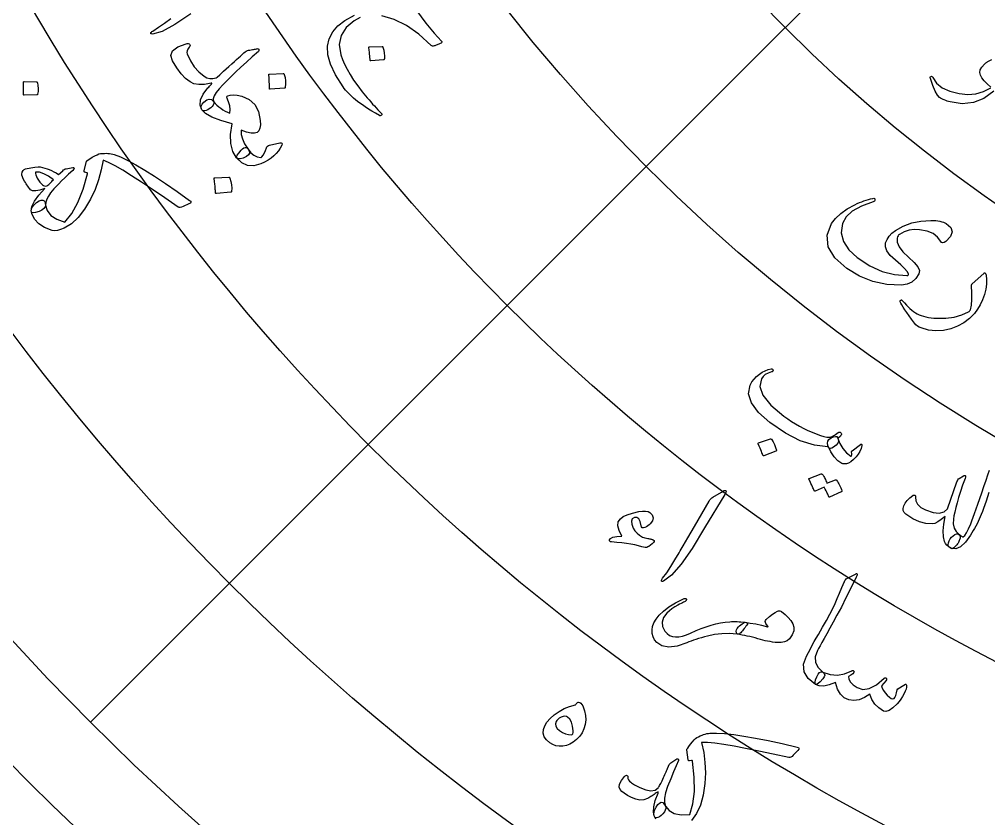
# Model space of a CAD drawing. Header units: millimetres. Extents: x -65 to 65, y -65 to 74.
# Drawn here: x -42.29 to -20.29, y -42.86 to -24.73 of the extents above; entities that cross this region are included whole.
import ezdxf

# ---------------------------------------------------------------- set-up
doc = ezdxf.new("R2010")
doc.units = ezdxf.units.MM
for name, color, linetype in [('CUT_OUTER', 1, 'Continuous'), ('ENGRAVE', 7, 'Continuous'), ('ENGRAVE_FINE', 8, 'Continuous'), ('GUIDE', 3, 'Continuous'), ('TEXT', 5, 'Continuous')]:
    doc.layers.add(name, color=color, linetype=linetype)

msp = doc.modelspace()

# ---------------------------------------------------------------- linework, layer by layer
at = {"layer": 'CUT_OUTER'}
msp.add_arc((0.0001, -0.0001), 64.9999, 179.965066, 0.000048, dxfattribs=at)
at = {"layer": 'ENGRAVE'}
for radius in [57.525, 48.6086, 39.6922, 30.7759]:
    msp.add_circle((0, 0), radius, dxfattribs=at)
at = {"layer": 'ENGRAVE_FINE'}
for points in [[(-28.0667, -28.0667), (-21.7618, -21.7618)], [(-34.3715, -34.3715), (-28.0667, -28.0667)], [(-40.6763, -40.6763), (-34.3715, -34.3715)]]:
    msp.add_lwpolyline(points, dxfattribs=at)
for radius in [53.0668, 44.1504, 35.2341, 26.3177]:
    msp.add_circle((0, 0), radius, dxfattribs=at)
at = {"layer": 'GUIDE'}
msp.add_circle((0, 0), 59.475, dxfattribs=at)
at = {"layer": 'TEXT'}
for points in [[(-38.4007, -24.6013), (-38.7613, -24.8456), (-39.0504, -24.998), (-39.2684, -25.0582), (-39.2899, -25.0574), (-39.3037, -25.0535), (-39.3099, -25.0462), (-39.3085, -25.0358), (-39.303, -25.0247), (-39.2938, -25.0134), (-39.2809, -25.0019), (-39.2644, -24.9903), (-39.132, -24.906), (-38.9955, -24.8105), (-38.8548, -24.7038)], [(-33.2792, -24.5229), (-33.068, -24.8097), (-32.8779, -25.0425), (-32.71, -25.2219), (-32.7047, -25.2273), (-32.7011, -25.2328), (-32.6992, -25.2383), (-32.6991, -25.2439), (-32.7007, -25.2493), (-32.7039, -25.2542), (-32.7087, -25.2586), (-32.7153, -25.2625), (-32.7424, -25.2754), (-32.7675, -25.2871), (-32.7906, -25.2974), (-32.8116, -25.3064), (-32.8306, -25.314), (-32.8476, -25.3204), (-32.8625, -25.3254), (-32.8754, -25.3291), (-32.8976, -25.333), (-32.9166, -25.3324), (-32.9325, -25.3273), (-32.9452, -25.3177), (-33.2248, -25.0617), (-33.5043, -24.8646), (-33.7849, -24.7266), (-34.0674, -24.6481)], [(-34.554, -24.6841), (-34.6916, -24.7565), (-34.8766, -24.9135), (-34.9895, -25.0944), (-35.0298, -25.2993), (-34.9968, -25.5281), (-34.9604, -25.6332), (-34.913, -25.7433), (-34.8543, -25.8584), (-34.7845, -25.9785), (-34.7038, -26.1034), (-34.6122, -26.2329), (-34.5099, -26.367), (-34.3968, -26.5056), (-34.3553, -26.5538), (-34.314, -26.6008), (-34.273, -26.6468), (-34.2322, -26.6916), (-34.192, -26.7349), (-34.1526, -26.7764), (-34.114, -26.8161), (-34.0762, -26.8541), (-34.0655, -26.8663), (-34.0615, -26.8779), (-34.0642, -26.8888), (-34.0735, -26.8991), (-34.0867, -26.908), (-34.0987, -26.9126), (-34.1095, -26.913), (-34.1189, -26.9092), (-34.2081, -26.858), (-34.2913, -26.8083), (-34.3684, -26.7602), (-34.4395, -26.7137), (-34.5046, -26.6691), (-34.5637, -26.6267), (-34.6169, -26.5866), (-34.6641, -26.5489), (-34.7062, -26.5115), (-34.7463, -26.4745), (-34.7845, -26.4379), (-34.8208, -26.4017), (-34.8551, -26.3655), (-34.887, -26.3289), (-34.9167, -26.2918), (-34.9441, -26.2544), (-35.1146, -25.9868), (-35.2299, -25.7443), (-35.2907, -25.5279), (-35.2974, -25.338), (-35.2575, -25.1673), (-35.1787, -25.0124), (-35.0613, -24.8734), (-34.9057, -24.75), (-34.6862, -24.6342)], [(-20.244, -26.2613), (-20.3294, -26.1871), (-20.3973, -26.1179), (-20.4478, -26.0538), (-20.481, -25.9949), (-20.4942, -25.9337), (-20.4837, -25.8717), (-20.4495, -25.8089), (-20.3918, -25.7452), (-20.3833, -25.7374), (-20.3744, -25.7297), (-20.365, -25.7221), (-20.3552, -25.7146), (-20.3448, -25.707), (-20.3337, -25.6992), (-20.3219, -25.6912), (-20.3095, -25.683), (-20.2226, -25.6343)], [(-20.1797, -26.3554), (-20.4024, -26.5187), (-20.6415, -26.6146), (-20.897, -26.6423), (-21.1684, -26.6011), (-21.2032, -26.5911), (-21.2367, -26.5801), (-21.269, -26.5683), (-21.3001, -26.5557), (-21.3298, -26.5421), (-21.3576, -26.5276), (-21.3836, -26.5122), (-21.4078, -26.4959), (-21.4579, -26.4426), (-21.5095, -26.3541), (-21.5625, -26.2303), (-21.6162, -26.0714), (-21.6198, -26.0519), (-21.6189, -26.0367), (-21.6134, -26.0258), (-21.6033, -26.0192), (-21.5916, -26.0175), (-21.581, -26.0211), (-21.5715, -26.03), (-21.5632, -26.0442), (-21.4784, -26.1738), (-21.3496, -26.2787), (-21.1773, -26.3581), (-20.962, -26.4113), (-20.7665, -26.4284), (-20.5819, -26.4121), (-20.4084, -26.3625), (-20.246, -26.2801)], [(-20.2867, -35.4646), (-20.3196, -35.5642), (-20.3509, -35.657), (-20.3805, -35.7432), (-20.4086, -35.8223), (-20.4352, -35.8941), (-20.4604, -35.9587), (-20.4841, -36.0159), (-20.5077, -36.0692), (-20.5324, -36.1219), (-20.558, -36.174), (-20.5847, -36.2255), (-20.6126, -36.2766), (-20.6417, -36.3275), (-20.6721, -36.3781), (-20.7038, -36.4284), (-20.8219, -36.5903), (-20.9336, -36.6951), (-21.0391, -36.7426), (-21.1381, -36.7329), (-21.1775, -36.7116), (-21.2023, -36.6829), (-21.2123, -36.6468), (-21.2076, -36.6035), (-21.1919, -36.5584), (-21.1689, -36.517), (-21.1386, -36.4794), (-21.101, -36.4456), (-21.0607, -36.4175), (-21.0254, -36.4028), (-20.9949, -36.4016), (-20.9694, -36.4137), (-20.9514, -36.4258), (-20.9351, -36.4367), (-20.9207, -36.4462), (-20.9082, -36.4545), (-20.8971, -36.4612), (-20.8871, -36.4661), (-20.8782, -36.4692), (-20.8704, -36.4706), (-20.8338, -36.4363), (-20.7934, -36.3754), (-20.7491, -36.2881), (-20.7008, -36.1742), (-20.6742, -36.1053), (-20.6447, -36.0258), (-20.6123, -35.9357), (-20.5769, -35.8349), (-20.5383, -35.7235), (-20.4961, -35.6013), (-20.4503, -35.4684), (-20.4009, -35.3248), (-20.3526, -35.1843), (-20.3102, -35.0609), (-20.2739, -34.9544)], [(-27.8458, -42.8741), (-27.8789, -42.8165), (-27.8889, -42.7519), (-27.8757, -42.6802), (-27.8394, -42.6015), (-27.8014, -42.5445), (-27.764, -42.5084), (-27.7271, -42.493), (-27.6907, -42.4985), (-27.677, -42.5083), (-27.6623, -42.5246), (-27.6464, -42.5475), (-27.6294, -42.5767), (-27.5478, -42.6799), (-27.4282, -42.7468), (-27.2709, -42.7772), (-27.0763, -42.7706), (-27.0056, -42.5272), (-26.9723, -42.244), (-26.9756, -41.9212), (-27.0142, -41.5589), (-27.0172, -41.5514), (-27.0224, -41.5468), (-27.03, -41.545), (-27.0399, -41.546), (-27.0849, -41.5513), (-27.0949, -41.5518), (-27.1028, -41.5483), (-27.1086, -41.5409), (-27.1124, -41.5296), (-27.1441, -41.3008), (-27.1398, -41.2877), (-27.1242, -41.2618), (-27.0973, -41.2231), (-27.0592, -41.1716), (-27.0169, -41.1179), (-26.9793, -41.0757), (-26.9463, -41.0448), (-26.9181, -41.0253), (-26.8773, -41.0037), (-26.8375, -40.9847), (-26.7989, -40.9684), (-26.7613, -40.9547), (-26.7247, -40.9435), (-26.689, -40.9346), (-26.6541, -40.928), (-26.62, -40.9238), (-26.4667, -40.9213), (-26.2866, -40.9316), (-26.0797, -40.9544), (-25.8459, -40.9892), (-25.5853, -41.0356), (-25.2978, -41.093), (-24.9833, -41.161), (-24.6419, -41.2388), (-24.6419, -41.2388), (-24.6123, -41.2498), (-24.5997, -41.2669), (-24.6042, -41.2902), (-24.6258, -41.3198), (-24.7275, -41.4241), (-24.755, -41.4499), (-24.7804, -41.4676), (-24.8037, -41.4771), (-24.8248, -41.4786), (-25.1846, -41.4003), (-25.5124, -41.3306), (-25.8083, -41.2702), (-26.0723, -41.2196), (-26.3042, -41.1802), (-26.504, -41.1528), (-26.6716, -41.1381), (-26.807, -41.1364), (-26.7596, -41.3593), (-26.7317, -41.5881), (-26.7233, -41.823), (-26.7346, -42.0641), (-26.7722, -42.3292), (-26.8347, -42.5574), (-26.9227, -42.7485), (-27.0368, -42.9022)]]:
    msp.add_lwpolyline(points, dxfattribs=at)
for points in [[(-37.8813, -26.5894), (-37.8765, -26.6183), (-37.8807, -26.647), (-37.894, -26.6753), (-37.9164, -26.7034), (-37.9474, -26.7333), (-37.9798, -26.7581), (-38.0136, -26.7777), (-38.0488, -26.7922), (-38.082, -26.8001), (-38.1097, -26.8002), (-38.1318, -26.7924), (-38.1483, -26.7767), (-38.1867, -26.6693), (-38.1766, -26.5512), (-38.1178, -26.4226), (-38.0105, -26.2835), (-37.9906, -26.2615), (-37.9734, -26.2424), (-37.9588, -26.2262), (-37.9469, -26.213), (-37.9376, -26.2027), (-37.931, -26.1954), (-37.927, -26.191), (-37.9257, -26.1895), (-37.92, -26.179), (-37.9207, -26.1728), (-37.9277, -26.171), (-37.941, -26.1736), (-38.0907, -26.2015), (-38.22, -26.2061), (-38.3288, -26.1875), (-38.4171, -26.1457), (-38.5173, -26.0658), (-38.6171, -25.9599), (-38.7163, -25.828), (-38.8146, -25.6702), (-38.8514, -25.5458), (-38.8118, -25.4389), (-38.6961, -25.3497), (-38.5046, -25.2778), (-38.479, -25.2732), (-38.4573, -25.2739), (-38.4398, -25.28), (-38.4263, -25.2915), (-38.4184, -25.3064), (-38.4176, -25.3227), (-38.424, -25.3406), (-38.4376, -25.3599), (-38.4666, -25.401), (-38.4839, -25.4394), (-38.4894, -25.475), (-38.4832, -25.5077), (-38.4096, -25.6658), (-38.3206, -25.8034), (-38.2165, -25.9202), (-38.0974, -26.0162), (-38.0343, -26.0499), (-37.9679, -26.0675), (-37.8982, -26.0689), (-37.8253, -26.0542), (-37.7997, -26.0343), (-37.7427, -25.9841), (-37.6543, -25.9035), (-37.5345, -25.7928), (-37.47, -25.734), (-37.4116, -25.6812), (-37.3594, -25.6342), (-37.3133, -25.5931), (-37.2738, -25.5579), (-37.2415, -25.5288), (-37.2163, -25.5056), (-37.1983, -25.4884), (-37.1692, -25.4644), (-37.1415, -25.4462), (-37.1153, -25.4339), (-37.0907, -25.4275), (-37.0583, -25.422), (-37.0282, -25.4169), (-37.0002, -25.4122), (-36.9744, -25.4079), (-36.951, -25.4039), (-36.9299, -25.3999), (-36.9113, -25.3959), (-36.8952, -25.392), (-36.8814, -25.3901), (-36.87, -25.3919), (-36.8609, -25.3974), (-36.8542, -25.4067), (-36.8512, -25.4199), (-36.8522, -25.4321), (-36.8571, -25.4433), (-36.866, -25.4535), (-37.0063, -25.5766), (-37.1381, -25.6949), (-37.2613, -25.8083), (-37.3761, -25.9169), (-37.4825, -26.0204), (-37.5807, -26.1186), (-37.6707, -26.2116), (-37.7525, -26.2993), (-37.8247, -26.387), (-37.8702, -26.4647), (-37.8891, -26.5321), (-37.8813, -26.5894)], [(-34.0601, -25.3387), (-34.0544, -25.3396), (-34.049, -25.3428), (-34.0439, -25.3482), (-34.0392, -25.356), (-34.0212, -25.4225), (-34.0098, -25.4895), (-34.005, -25.5569), (-34.0069, -25.6247), (-34.0089, -25.6327), (-34.0127, -25.6384), (-34.0182, -25.6418), (-34.0255, -25.6429), (-34.3149, -25.6651), (-34.3231, -25.664), (-34.3287, -25.6588), (-34.3318, -25.6497), (-34.3323, -25.6366), (-34.3327, -25.6252), (-34.3338, -25.6076), (-34.3355, -25.5837), (-34.3379, -25.5536), (-34.3411, -25.5169), (-34.3454, -25.4733), (-34.3507, -25.4228), (-34.3571, -25.3653), (-34.3572, -25.3571), (-34.3552, -25.3516), (-34.3514, -25.3487), (-34.3455, -25.3485)], [(-41.8986, -26.145), (-41.8931, -26.1462), (-41.8882, -26.1496), (-41.8837, -26.1552), (-41.8798, -26.163), (-41.8688, -26.2285), (-41.8643, -26.294), (-41.8664, -26.3595), (-41.875, -26.425), (-41.8779, -26.4327), (-41.8821, -26.4379), (-41.8879, -26.4409), (-41.8952, -26.4415), (-42.1818, -26.4455), (-42.1897, -26.4439), (-42.1947, -26.4386), (-42.1968, -26.4296), (-42.196, -26.4168), (-42.1953, -26.4058), (-42.1946, -26.3887), (-42.1939, -26.3656), (-42.1932, -26.3363), (-42.1927, -26.3006), (-42.1925, -26.2582), (-42.1927, -26.209), (-42.1933, -26.1531), (-42.1926, -26.1451), (-42.1901, -26.1399), (-42.186, -26.1374), (-42.1802, -26.1375)], [(-36.2998, -25.9567), (-36.2936, -25.9577), (-36.2878, -25.9611), (-36.2824, -25.967), (-36.2775, -25.9754), (-36.2608, -26.0477), (-36.2515, -26.1204), (-36.2494, -26.1937), (-36.2547, -26.2675), (-36.2573, -26.2763), (-36.2618, -26.2825), (-36.268, -26.2862), (-36.2761, -26.2874), (-36.597, -26.3135), (-36.6059, -26.3123), (-36.6119, -26.3067), (-36.6148, -26.2968), (-36.6148, -26.2825), (-36.6147, -26.2702), (-36.6151, -26.251), (-36.6158, -26.225), (-36.617, -26.1923), (-36.6188, -26.1524), (-36.6215, -26.105), (-36.625, -26.05), (-36.6293, -25.9876), (-36.629, -25.9787), (-36.6266, -25.9727), (-36.6222, -25.9695), (-36.6157, -25.9693)], [(-37.0978, -27.672), (-37.0722, -27.7195), (-37.0697, -27.7627), (-37.0901, -27.8014), (-37.1337, -27.8358), (-37.2131, -27.873), (-37.2772, -27.8906), (-37.3259, -27.8886), (-37.3593, -27.867), (-37.4481, -27.722), (-37.4947, -27.5456), (-37.4986, -27.338), (-37.4596, -27.1), (-37.7183, -27.0225), (-37.9194, -26.9423), (-38.0627, -26.8601), (-38.1483, -26.7767), (-38.1635, -26.74), (-38.1607, -26.699), (-38.1398, -26.6539), (-38.1008, -26.6045), (-38.0384, -26.5546), (-37.981, -26.5354), (-37.9287, -26.547), (-37.8813, -26.5894), (-37.8445, -26.6322), (-37.8051, -26.6724), (-37.7631, -26.7099), (-37.7185, -26.7447), (-37.6711, -26.7766), (-37.6208, -26.8056), (-37.5675, -26.8315), (-37.5113, -26.8544), (-37.5063, -26.7734), (-37.5169, -26.6875), (-37.543, -26.5967), (-37.5847, -26.5008), (-37.5869, -26.491), (-37.5839, -26.4814), (-37.5758, -26.4721), (-37.5626, -26.463), (-37.5073, -26.4451), (-37.4357, -26.4401), (-37.348, -26.4477), (-37.2439, -26.4679), (-37.0729, -26.5419), (-36.9459, -26.6584), (-36.8624, -26.818), (-36.822, -27.0212), (-36.8196, -27.1185), (-36.8308, -27.1957), (-36.8556, -27.2528), (-36.8942, -27.2897), (-36.9519, -27.3077), (-37.0313, -27.3054), (-37.1324, -27.2828), (-37.255, -27.2396), (-37.2557, -27.3352), (-37.2298, -27.4393), (-37.1772, -27.5516), (-37.0978, -27.672)], [(-36.6162, -27.5835), (-36.376, -27.5287), (-36.3473, -27.5256), (-36.3308, -27.5328), (-36.3263, -27.5503), (-36.334, -27.5781), (-36.3689, -27.6454), (-36.4105, -27.7087), (-36.4588, -27.7682), (-36.5137, -27.8237), (-36.5759, -27.8753), (-36.6458, -27.9232), (-36.7234, -27.9672), (-36.8089, -28.0073), (-36.9692, -28.0531), (-37.1146, -28.0451), (-37.2447, -27.983), (-37.3593, -27.867), (-37.3611, -27.8452), (-37.3447, -27.8092), (-37.3101, -27.7591), (-37.2571, -27.6948), (-37.2258, -27.6644), (-37.1965, -27.6441), (-37.1694, -27.6339), (-37.1444, -27.6338), (-37.1311, -27.6387), (-37.1189, -27.6467), (-37.1078, -27.6578), (-37.0978, -27.672), (-37.0348, -27.7511), (-36.9657, -27.8091), (-36.8908, -27.846), (-36.8101, -27.8618), (-36.8051, -27.8614), (-36.8, -27.8587), (-36.7949, -27.8537), (-36.7899, -27.8465), (-36.7577, -27.8042), (-36.7289, -27.7559), (-36.7034, -27.7017), (-36.6813, -27.6416), (-36.6718, -27.6203), (-36.6578, -27.6035), (-36.6392, -27.5912), (-36.6162, -27.5835)], [(-38.4254, -28.8333), (-38.4021, -28.8546), (-38.3969, -28.8752), (-38.4099, -28.8951), (-38.4411, -28.9143), (-38.5748, -28.9723), (-38.61, -28.9858), (-38.6402, -28.9925), (-38.6653, -28.9926), (-38.6854, -28.9859), (-38.9888, -28.7772), (-39.2658, -28.5885), (-39.5167, -28.4205), (-39.7419, -28.2737), (-39.9416, -28.1494), (-40.1161, -28.0484), (-40.2657, -27.9713), (-40.3904, -27.9185), (-40.4309, -28.1427), (-40.4917, -28.365), (-40.5729, -28.5856), (-40.6747, -28.8045), (-40.8099, -29.0356), (-40.9542, -29.2231), (-41.108, -29.3666), (-41.2718, -29.4656), (-41.3544, -29.4976), (-41.4273, -29.5167), (-41.4906, -29.5229), (-41.5444, -29.5161), (-41.7166, -29.4513), (-41.8517, -29.3656), (-41.9495, -29.2595), (-42.0099, -29.1333), (-42.0188, -29.0674), (-42.0035, -29.0038), (-41.9641, -28.9424), (-41.9007, -28.8834), (-41.844, -28.845), (-41.7956, -28.8257), (-41.7557, -28.8255), (-41.7241, -28.8443), (-41.7152, -28.8586), (-41.7077, -28.8793), (-41.7017, -28.9064), (-41.697, -28.94), (-41.6606, -29.0664), (-41.5752, -29.1736), (-41.4411, -29.2613), (-41.2585, -29.3289), (-41.1009, -29.1304), (-40.9629, -28.8809), (-40.8436, -28.5809), (-40.7421, -28.231), (-40.7421, -28.223), (-40.7452, -28.2167), (-40.7515, -28.2122), (-40.761, -28.2094), (-40.8047, -28.1972), (-40.8141, -28.1938), (-40.8201, -28.1876), (-40.8227, -28.1785), (-40.8219, -28.1666), (-40.7646, -27.9429), (-40.7557, -27.9325), (-40.7314, -27.9144), (-40.6919, -27.8887), (-40.6371, -27.8555), (-40.5776, -27.8219), (-40.5268, -27.797), (-40.4846, -27.7809), (-40.451, -27.7736), (-40.4051, -27.769), (-40.3611, -27.7665), (-40.3192, -27.766), (-40.2792, -27.7675), (-40.2411, -27.771), (-40.2047, -27.7764), (-40.1699, -27.7835), (-40.1367, -27.7925), (-39.9939, -27.8483), (-39.8312, -27.926), (-39.6482, -28.0255), (-39.4451, -28.1462), (-39.2214, -28.2879), (-38.9771, -28.4499), (-38.7119, -28.6319), (-38.4254, -28.8333)], [(-41.697, -28.94), (-41.7068, -28.9821), (-41.7344, -29.0203), (-41.7799, -29.0547), (-41.8433, -29.0851), (-41.9208, -29.1102), (-41.9764, -29.118), (-42.0101, -29.1086), (-42.0219, -29.082), (-42.0046, -28.9721), (-41.9469, -28.849), (-41.8487, -28.7128), (-41.71, -28.5635), (-41.8264, -28.6003), (-41.9192, -28.6173), (-41.9883, -28.6145), (-42.0337, -28.5922), (-42.0505, -28.575), (-42.0673, -28.5556), (-42.0842, -28.534), (-42.101, -28.5102), (-42.1181, -28.4846), (-42.1356, -28.4576), (-42.1536, -28.4292), (-42.172, -28.3993), (-42.2016, -28.3448), (-42.2223, -28.3), (-42.234, -28.2648), (-42.2367, -28.2393), (-42.2248, -28.1937), (-42.2064, -28.1585), (-42.1816, -28.1337), (-42.1504, -28.1192), (-42.0309, -28.0943), (-41.9354, -28.0785), (-41.8638, -28.0718), (-41.8161, -28.0742), (-41.7647, -28.0856), (-41.7135, -28.0997), (-41.6624, -28.1165), (-41.6114, -28.1359), (-41.56, -28.1583), (-41.508, -28.1837), (-41.4553, -28.2122), (-41.4018, -28.2437), (-41.3071, -28.1597), (-41.2874, -28.1425), (-41.2683, -28.1294), (-41.2497, -28.1206), (-41.2316, -28.116), (-41.0742, -28.0895), (-41.0515, -28.0909), (-41.0449, -28.1023), (-41.0544, -28.1237), (-41.08, -28.1552), (-41.1714, -28.2406), (-41.2548, -28.3196), (-41.3301, -28.3922), (-41.3974, -28.4584), (-41.4562, -28.5183), (-41.5062, -28.5723), (-41.5474, -28.6202), (-41.5798, -28.6621), (-41.629, -28.7378), (-41.665, -28.8094), (-41.6877, -28.8768), (-41.697, -28.94)], [(-41.5176, -28.3655), (-41.6293, -28.2838), (-41.7341, -28.2277), (-41.8319, -28.1972), (-41.9229, -28.1926), (-41.9226, -28.2218), (-41.9158, -28.255), (-41.9024, -28.292), (-41.8826, -28.333), (-41.8689, -28.3551), (-41.8543, -28.3768), (-41.8388, -28.3981), (-41.8223, -28.419), (-41.8045, -28.4393), (-41.785, -28.4587), (-41.764, -28.4772), (-41.7414, -28.4949), (-41.7066, -28.5093), (-41.6675, -28.5031), (-41.6239, -28.4762), (-41.5759, -28.4287), (-41.5554, -28.4045), (-41.5388, -28.3859), (-41.5263, -28.3729), (-41.5176, -28.3655)], [(-37.5355, -28.3085), (-37.5291, -28.3095), (-37.523, -28.313), (-37.5173, -28.3192), (-37.5119, -28.3278), (-37.4911, -28.4026), (-37.4778, -28.4778), (-37.4719, -28.5536), (-37.4735, -28.6299), (-37.4758, -28.639), (-37.48, -28.6454), (-37.4861, -28.6492), (-37.4943, -28.6505), (-37.8198, -28.6777), (-37.829, -28.6764), (-37.8353, -28.6707), (-37.8388, -28.6604), (-37.8395, -28.6456), (-37.8401, -28.6329), (-37.8414, -28.6131), (-37.8435, -28.5862), (-37.8464, -28.5523), (-37.8503, -28.5111), (-37.8554, -28.462), (-37.8618, -28.4052), (-37.8694, -28.3407), (-37.8696, -28.3314), (-37.8674, -28.3252), (-37.8631, -28.3219), (-37.8565, -28.3217)], [(-21.3807, -29.7644), (-21.4519, -29.6647), (-21.5558, -29.5874), (-21.6925, -29.532), (-21.8622, -29.4983), (-21.9841, -29.4952), (-22.1008, -29.5126), (-22.2126, -29.5505), (-22.3193, -29.609), (-22.3367, -29.6238), (-22.351, -29.6419), (-22.3622, -29.6636), (-22.3702, -29.6887), (-22.3706, -29.7853), (-22.3279, -29.8904), (-22.2418, -30.0035), (-22.1123, -30.1244), (-21.9827, -30.2418), (-21.8999, -30.3428), (-21.8642, -30.428), (-21.8757, -30.4976), (-21.95, -30.6071), (-22.0402, -30.6873), (-22.1466, -30.738), (-22.2691, -30.759), (-22.6017, -30.7443), (-22.921, -30.6766), (-23.2258, -30.556), (-23.5151, -30.383), (-23.7881, -30.1385), (-23.9359, -29.8856), (-23.9589, -29.6264), (-23.858, -29.3617), (-23.7688, -29.2439), (-23.6509, -29.1331), (-23.5046, -29.029), (-23.33, -28.9312), (-23.2775, -28.9072), (-23.2257, -28.8849), (-23.1745, -28.8645), (-23.124, -28.8458), (-23.0738, -28.8288), (-23.0235, -28.8136), (-22.9733, -28.8001), (-22.9231, -28.7882), (-22.8993, -28.7858), (-22.8831, -28.79), (-22.8745, -28.8009), (-22.8735, -28.8184), (-22.8785, -28.8353), (-22.8874, -28.849), (-22.9002, -28.8597), (-22.9169, -28.8673), (-23.183, -28.9622), (-23.3877, -29.0755), (-23.5305, -29.2083), (-23.6106, -29.3614), (-23.6375, -29.5686), (-23.5907, -29.7668), (-23.4698, -29.9555), (-23.2749, -30.1335), (-22.9912, -30.3178), (-22.7084, -30.4464), (-22.4274, -30.5193), (-22.1494, -30.537), (-22.1305, -30.535), (-22.1188, -30.5278), (-22.1142, -30.5155), (-22.1166, -30.4981), (-22.1429, -30.4499), (-22.2005, -30.3832), (-22.2895, -30.2978), (-22.4094, -30.1933), (-22.5271, -30.0814), (-22.6033, -29.9781), (-22.6384, -29.8841), (-22.6325, -29.7993), (-22.599, -29.7197), (-22.5507, -29.6464), (-22.4876, -29.5791), (-22.4097, -29.518), (-22.2317, -29.4167), (-22.0384, -29.3453), (-21.83, -29.3035), (-21.6064, -29.2908), (-21.5495, -29.2905), (-21.4964, -29.293), (-21.4471, -29.2982), (-21.4015, -29.3063), (-21.3598, -29.3168), (-21.3219, -29.3296), (-21.2878, -29.3446), (-21.2575, -29.3617), (-21.1553, -29.4514), (-21.123, -29.5489), (-21.1608, -29.6547), (-21.269, -29.7686), (-21.3069, -29.793), (-21.3381, -29.8005), (-21.3627, -29.7909), (-21.3807, -29.7644)], [(-20.3994, -30.4846), (-20.394, -30.4802), (-20.3891, -30.4773), (-20.3845, -30.4757), (-20.3804, -30.4755), (-20.3715, -30.4804), (-20.3637, -30.491), (-20.3571, -30.5074), (-20.3517, -30.5295), (-20.3406, -30.6313), (-20.3434, -30.7384), (-20.3603, -30.8508), (-20.3912, -30.9685), (-20.434, -31.0889), (-20.4855, -31.2014), (-20.5459, -31.3059), (-20.6153, -31.4024), (-20.7284, -31.515), (-20.8561, -31.6105), (-20.9984, -31.6885), (-21.1555, -31.7489), (-21.3218, -31.7873), (-21.4897, -31.7964), (-21.6588, -31.776), (-21.829, -31.7262), (-21.8715, -31.7081), (-21.9102, -31.6845), (-21.945, -31.6552), (-21.9758, -31.6203), (-22.0413, -31.532), (-22.0996, -31.4514), (-22.1509, -31.3786), (-22.1951, -31.3136), (-22.2322, -31.2565), (-22.262, -31.2076), (-22.2846, -31.1669), (-22.3, -31.1342), (-22.3022, -31.126), (-22.3029, -31.1188), (-22.302, -31.1128), (-22.2996, -31.1078), (-22.2949, -31.1025), (-22.2894, -31.0984), (-22.2829, -31.0955), (-22.2757, -31.0937), (-22.268, -31.0939), (-22.2605, -31.0968), (-22.2533, -31.1023), (-22.2461, -31.1104), (-22.2036, -31.1612), (-22.1616, -31.208), (-22.12, -31.2506), (-22.079, -31.2892), (-22.0381, -31.3239), (-21.997, -31.3551), (-21.9558, -31.3828), (-21.9143, -31.4069), (-21.871, -31.4282), (-21.8241, -31.4471), (-21.7736, -31.4637), (-21.7196, -31.478), (-21.662, -31.4898), (-21.6006, -31.4989), (-21.5354, -31.5052), (-21.4665, -31.5088), (-21.265, -31.5059), (-21.078, -31.4804), (-20.9056, -31.4326), (-20.7478, -31.3627), (-20.7363, -31.3562), (-20.7261, -31.3467), (-20.7173, -31.3341), (-20.7097, -31.3184), (-20.6857, -31.2124), (-20.6735, -31.0848), (-20.6728, -30.9358), (-20.6834, -30.7654), (-20.6823, -30.7557), (-20.6803, -30.7478), (-20.6772, -30.7417), (-20.6732, -30.7373)], [(-23.7169, -34.2372), (-23.7153, -34.2403), (-23.7138, -34.2433), (-23.7124, -34.2462), (-23.7113, -34.249), (-23.7102, -34.2519), (-23.7092, -34.2553), (-23.7083, -34.2591), (-23.7075, -34.2634), (-23.7034, -34.3034), (-23.7196, -34.345), (-23.7562, -34.3883), (-23.8131, -34.4332), (-23.8532, -34.4565), (-23.8848, -34.4667), (-23.9078, -34.4638), (-23.9222, -34.4477), (-23.928, -34.4375), (-23.9341, -34.4306), (-23.9404, -34.4269), (-23.9471, -34.4265), (-24.2491, -34.3914), (-24.5695, -34.2886), (-24.9071, -34.1176), (-25.2602, -33.8776), (-25.5184, -33.6471), (-25.6783, -33.4278), (-25.7403, -33.2213), (-25.7053, -33.0282), (-25.6659, -32.9548), (-25.6179, -32.8881), (-25.5612, -32.8281), (-25.4959, -32.7748), (-25.4311, -32.7331), (-25.3653, -32.6999), (-25.2985, -32.6749), (-25.2307, -32.6584), (-25.22, -32.658), (-25.2105, -32.6598), (-25.2021, -32.6637), (-25.1949, -32.6697), (-25.1903, -32.6781), (-25.1876, -32.6865), (-25.187, -32.6949), (-25.1884, -32.7033), (-25.1914, -32.7101), (-25.1976, -32.7165), (-25.207, -32.7225), (-25.2196, -32.728), (-25.2983, -32.7538), (-25.3633, -32.788), (-25.4147, -32.8307), (-25.4524, -32.882), (-25.4891, -33.0551), (-25.4164, -33.2551), (-25.2335, -33.4809), (-24.9393, -33.7307), (-24.8532, -33.7921), (-24.7652, -33.8507), (-24.6753, -33.9063), (-24.5836, -33.9589), (-24.4906, -34.0082), (-24.3968, -34.0538), (-24.3021, -34.0957), (-24.2067, -34.1339), (-24.1118, -34.1674), (-24.0312, -34.1907), (-23.9648, -34.2039), (-23.9128, -34.2069), (-23.8904, -34.2048), (-23.8674, -34.1993), (-23.8438, -34.1903), (-23.8194, -34.1778), (-23.7941, -34.1625), (-23.7676, -34.1451), (-23.7399, -34.1257), (-23.711, -34.1041), (-23.7014, -34.098), (-23.6907, -34.0946), (-23.679, -34.094), (-23.6662, -34.096), (-23.6542, -34.1007), (-23.6449, -34.1078), (-23.6384, -34.1175), (-23.6346, -34.1297), (-23.6341, -34.1432), (-23.6377, -34.1569), (-23.6453, -34.1707), (-23.657, -34.1847)], [(-25.2457, -34.2452), (-25.24, -34.2444), (-25.2339, -34.2459), (-25.2275, -34.2496), (-25.2206, -34.2557), (-25.1839, -34.3142), (-25.1534, -34.375), (-25.1291, -34.4381), (-25.111, -34.5036), (-25.1106, -34.5119), (-25.1125, -34.5184), (-25.1168, -34.5233), (-25.1234, -34.5264), (-25.3941, -34.6319), (-25.4022, -34.6332), (-25.4091, -34.6299), (-25.4147, -34.622), (-25.4191, -34.6096), (-25.4228, -34.5988), (-25.429, -34.5823), (-25.4377, -34.5599), (-25.4487, -34.5318), (-25.4626, -34.4976), (-25.4795, -34.457), (-25.4994, -34.4102), (-25.5223, -34.3571), (-25.5248, -34.3492), (-25.5246, -34.3434), (-25.5217, -34.3395), (-25.5161, -34.3376)], [(-23.9439, -34.3934), (-23.9539, -34.3459), (-23.9451, -34.3012), (-23.9174, -34.2594), (-23.8709, -34.2204), (-23.8127, -34.1969), (-23.7687, -34.1885), (-23.7388, -34.1953), (-23.7229, -34.2174), (-23.6684, -34.3522), (-23.6, -34.4673), (-23.5178, -34.5627), (-23.4219, -34.6382), (-23.4179, -34.64), (-23.414, -34.6397), (-23.4102, -34.6374), (-23.4066, -34.633), (-23.4031, -34.6225), (-23.4018, -34.6042), (-23.4025, -34.5782), (-23.4053, -34.5444), (-23.4042, -34.5355), (-23.4017, -34.5274), (-23.3978, -34.5203), (-23.3926, -34.5141), (-23.2039, -34.3734), (-23.1962, -34.3684), (-23.1891, -34.3659), (-23.1827, -34.3658), (-23.1771, -34.3682), (-23.1726, -34.3724), (-23.17, -34.3778), (-23.1691, -34.3845), (-23.17, -34.3923), (-23.1904, -34.4658), (-23.2184, -34.5336), (-23.2543, -34.5956), (-23.298, -34.6519), (-23.3604, -34.7164), (-23.4184, -34.764), (-23.472, -34.7946), (-23.5211, -34.8083), (-23.5539, -34.812), (-23.5818, -34.812), (-23.6048, -34.8086), (-23.623, -34.8016), (-23.7148, -34.742), (-23.7991, -34.654), (-23.8755, -34.5378), (-23.9439, -34.3934)], [(-23.7727, -35.1748), (-23.7671, -35.1738), (-23.7609, -35.175), (-23.7543, -35.1785), (-23.7473, -35.1843), (-23.727, -35.2123), (-23.7082, -35.2407), (-23.691, -35.2695), (-23.6752, -35.2988), (-23.6609, -35.3287), (-23.6479, -35.3597), (-23.6364, -35.3916), (-23.6262, -35.4246), (-23.6256, -35.433), (-23.6276, -35.4401), (-23.6322, -35.4459), (-23.6395, -35.4505), (-23.9081, -35.5653), (-23.9135, -35.5656), (-23.9189, -35.562), (-23.9242, -35.5545), (-23.9294, -35.5433), (-23.9321, -35.5343), (-23.9374, -35.5209), (-23.9452, -35.5031), (-23.9555, -35.4809), (-23.9685, -35.4541), (-23.9841, -35.4223), (-24.0023, -35.3855), (-24.0231, -35.3437), (-24.2346, -35.4295), (-24.2427, -35.4311), (-24.2497, -35.428), (-24.2556, -35.4203), (-24.2603, -35.408), (-24.2644, -35.3974), (-24.2711, -35.3811), (-24.2805, -35.359), (-24.2925, -35.3313), (-24.3074, -35.2975), (-24.3256, -35.2576), (-24.347, -35.2115), (-24.3717, -35.1591), (-24.3732, -35.1522), (-24.3723, -35.1469), (-24.3691, -35.1433), (-24.3634, -35.1414), (-24.0963, -35.0401), (-24.0906, -35.0391), (-24.0844, -35.0404), (-24.0779, -35.0439), (-24.0708, -35.0497), (-24.053, -35.0726), (-24.0366, -35.0961), (-24.0217, -35.1204), (-24.0082, -35.1453), (-23.996, -35.1708), (-23.9851, -35.1966), (-23.9755, -35.2228), (-23.967, -35.2494)], [(-21.1425, -36.7341), (-21.1982, -36.6976), (-21.2425, -36.6587), (-21.2754, -36.6175), (-21.2969, -36.574), (-21.3209, -36.4665), (-21.3259, -36.336), (-21.3117, -36.1825), (-21.2782, -36.0061), (-21.3694, -36.0775), (-21.4489, -36.1296), (-21.5166, -36.1625), (-21.5725, -36.176), (-21.7165, -36.168), (-21.8652, -36.1289), (-22.0183, -36.0587), (-22.1755, -35.9573), (-22.2139, -35.9188), (-22.2338, -35.8739), (-22.2351, -35.8224), (-22.2179, -35.7643), (-22.1853, -35.7038), (-22.1406, -35.6445), (-22.0838, -35.5867), (-22.015, -35.5301), (-22.0041, -35.5233), (-21.9934, -35.5198), (-21.9827, -35.5195), (-21.9721, -35.5225), (-21.961, -35.5299), (-21.954, -35.5394), (-21.9512, -35.5511), (-21.9526, -35.5649), (-21.9481, -35.6525), (-21.9087, -35.7309), (-21.8342, -35.7998), (-21.7247, -35.8591), (-21.5567, -35.9145), (-21.4172, -35.9283), (-21.3064, -35.9007), (-21.2243, -35.8321), (-21.0148, -35.2221), (-21.0037, -35.195), (-20.9908, -35.1727), (-20.9762, -35.1551), (-20.9598, -35.1424), (-20.864, -35.087), (-20.8509, -35.08), (-20.8399, -35.076), (-20.8312, -35.0748), (-20.8246, -35.0766), (-20.8195, -35.0853), (-20.8186, -35.099), (-20.822, -35.1175), (-20.8297, -35.141), (-20.8845, -35.2959), (-20.9329, -35.4398), (-20.9748, -35.5728), (-21.0102, -35.6948), (-21.0395, -35.8056), (-21.0632, -35.9051), (-21.0812, -35.9932), (-21.0935, -36.0698), (-21.0958, -36.1764), (-21.0754, -36.2696), (-21.0323, -36.3493), (-20.9666, -36.4153), (-20.9489, -36.4353), (-20.9406, -36.4619), (-20.9418, -36.4951), (-20.9524, -36.5349), (-20.9604, -36.5546), (-20.9692, -36.5741), (-20.9788, -36.5933), (-20.9892, -36.6123), (-21.0008, -36.6308), (-21.0139, -36.6487), (-21.0285, -36.666), (-21.0447, -36.6826), (-21.0768, -36.7113), (-21.1038, -36.7294), (-21.1257, -36.737), (-21.1425, -36.7341)], [(-26.3593, -35.4546), (-26.2926, -35.4206), (-26.2571, -35.4177), (-26.2527, -35.4457), (-26.2794, -35.5048), (-26.7419, -36.2671), (-27.0257, -36.7349), (-27.2747, -37.0922), (-27.4899, -37.3382), (-27.6718, -37.4726), (-27.6921, -37.4795), (-27.7065, -37.4808), (-27.7148, -37.4763), (-27.7173, -37.466), (-27.7161, -37.4536), (-27.7116, -37.4398), (-27.7037, -37.4245), (-27.6924, -37.4077), (-27.599, -37.2816), (-27.5058, -37.1434), (-27.4128, -36.9933), (-27.3198, -36.8314), (-27.2947, -36.7896), (-27.2281, -36.676), (-27.1198, -36.4907), (-26.9696, -36.2337), (-26.6399, -35.6613), (-26.6204, -35.6323), (-26.5998, -35.6076), (-26.5779, -35.5872), (-26.5549, -35.571)], [(-28.0089, -36.6847), (-28.0318, -36.6985), (-28.0531, -36.708), (-28.0726, -36.7129), (-28.0906, -36.7135), (-28.1618, -36.692), (-28.2399, -36.672), (-28.3247, -36.6535), (-28.4162, -36.6364), (-28.5147, -36.621), (-28.6203, -36.6073), (-28.7331, -36.5952), (-28.853, -36.5847), (-28.8717, -36.5803), (-28.8857, -36.5728), (-28.8948, -36.5621), (-28.8991, -36.5483), (-28.8995, -36.5436), (-28.8995, -36.5399), (-28.899, -36.5371), (-28.8981, -36.5352), (-28.8749, -36.5033), (-28.8199, -36.4792), (-28.7332, -36.4628), (-28.6148, -36.4539), (-28.6802, -36.3278), (-28.7081, -36.22), (-28.6986, -36.1306), (-28.6519, -36.0598), (-28.5877, -36.0104), (-28.4968, -35.9666), (-28.3794, -35.9281), (-28.2354, -35.8948), (-28.1496, -35.8835), (-28.0786, -35.883), (-28.0225, -35.8933), (-27.9811, -35.9143), (-27.9265, -35.9729), (-27.9072, -36.036), (-27.9233, -36.1037), (-27.9748, -36.1762), (-27.9984, -36.1997), (-28.0265, -36.2209), (-28.0591, -36.2398), (-28.0962, -36.2563), (-28.129, -36.265), (-28.1537, -36.261), (-28.1703, -36.2444), (-28.1788, -36.2151), (-28.2005, -36.1198), (-28.233, -36.0568), (-28.2763, -36.026), (-28.3305, -36.0274), (-28.3807, -36.0583), (-28.402, -36.1095), (-28.3943, -36.1812), (-28.3576, -36.2733), (-28.321, -36.3335), (-28.2735, -36.3871), (-28.215, -36.4342), (-28.1457, -36.4746), (-28.1208, -36.4849), (-28.0928, -36.4936), (-28.0618, -36.5006), (-28.0278, -36.5059), (-28.0097, -36.5088), (-27.9924, -36.512), (-27.9758, -36.5154), (-27.96, -36.519), (-27.9454, -36.523), (-27.9321, -36.5273), (-27.9202, -36.5319), (-27.9098, -36.5369), (-27.888, -36.555), (-27.8838, -36.5761), (-27.8974, -36.6003), (-27.9286, -36.6274)], [(-23.316, -37.3126), (-23.3045, -37.3069), (-23.2954, -37.3041), (-23.2885, -37.3041), (-23.2839, -37.307), (-23.2794, -37.3154), (-23.2807, -37.3314), (-23.2878, -37.355), (-23.3006, -37.3863), (-23.4192, -37.6312), (-23.5313, -37.8563), (-23.6369, -38.0613), (-23.7362, -38.2463), (-23.8233, -38.4031), (-23.9013, -38.5437), (-23.9699, -38.6683), (-24.0293, -38.7767), (-24.0797, -38.8689), (-24.1212, -38.9447), (-24.1538, -39.0041), (-24.1777, -39.0471), (-24.2278, -39.1893), (-24.2239, -39.3189), (-24.1658, -39.436), (-24.0535, -39.5401), (-24.0234, -39.5711), (-24.0137, -39.6066), (-24.0244, -39.6468), (-24.0555, -39.6915), (-24.1146, -39.7558), (-24.1622, -39.7984), (-24.1984, -39.8194), (-24.223, -39.8188), (-24.3901, -39.6842), (-24.4798, -39.5315), (-24.4921, -39.3612), (-24.4274, -39.1736), (-24.3843, -39.0914), (-24.3405, -39.0094), (-24.296, -38.9276), (-24.2507, -38.846), (-24.205, -38.7644), (-24.1589, -38.6827), (-24.1125, -38.601), (-24.0658, -38.5192), (-23.9764, -38.3635), (-23.8986, -38.2215), (-23.8326, -38.0933), (-23.7782, -37.9789), (-23.7286, -37.8673), (-23.677, -37.7477), (-23.6233, -37.62), (-23.5675, -37.4843), (-23.5564, -37.4605), (-23.5432, -37.4407), (-23.5278, -37.4249), (-23.5104, -37.4132)], [(-26.0039, -38.6793), (-26.1795, -38.6657), (-26.35, -38.6681), (-26.5155, -38.6867), (-26.676, -38.7216), (-26.746, -38.7404), (-26.8127, -38.7593), (-26.8761, -38.7782), (-26.9362, -38.7971), (-26.9931, -38.8161), (-27.0467, -38.8351), (-27.097, -38.8542), (-27.144, -38.8733), (-27.366, -38.9482), (-27.5538, -38.9718), (-27.7068, -38.9446), (-27.8248, -38.8668), (-27.8743, -38.8065), (-27.9089, -38.7384), (-27.9285, -38.6626), (-27.933, -38.579), (-27.9226, -38.5027), (-27.8915, -38.4211), (-27.8398, -38.3344), (-27.7675, -38.2424), (-27.6735, -38.1517), (-27.5502, -38.0598), (-27.3977, -37.9665), (-27.2164, -37.8716), (-27.2042, -37.8681), (-27.1924, -37.8665), (-27.1808, -37.867), (-27.1696, -37.8695), (-27.1602, -37.8737), (-27.1541, -37.8795), (-27.1514, -37.8867), (-27.152, -37.8955), (-27.1555, -37.9055), (-27.1594, -37.9136), (-27.1635, -37.9198), (-27.168, -37.9241), (-27.1739, -37.9273), (-27.1845, -37.9329), (-27.1997, -37.9411), (-27.2196, -37.9518), (-27.2441, -37.9651), (-27.2733, -37.9808), (-27.3071, -37.999), (-27.3456, -38.0197), (-27.4153, -38.0589), (-27.4799, -38.1017), (-27.5392, -38.1482), (-27.5933, -38.1986), (-27.6709, -38.3009), (-27.7051, -38.4028), (-27.6956, -38.5043), (-27.6422, -38.6053), (-27.5913, -38.6626), (-27.534, -38.7037), (-27.4704, -38.7286), (-27.4006, -38.7373), (-27.3259, -38.7346), (-27.2437, -38.7193), (-27.154, -38.6915), (-27.0569, -38.6512), (-26.9348, -38.5973), (-26.8162, -38.5496), (-26.7012, -38.5081), (-26.5898, -38.4728), (-26.4814, -38.4439), (-26.3754, -38.4214), (-26.272, -38.4052), (-26.1709, -38.3955), (-26.1304, -38.3928), (-26.089, -38.3915), (-26.0466, -38.3917), (-26.0033, -38.3932), (-25.9592, -38.3959), (-25.9142, -38.3994), (-25.8685, -38.4036), (-25.8219, -38.4086), (-25.7901, -38.4157), (-25.7726, -38.4286), (-25.7694, -38.4471), (-25.7804, -38.4713), (-25.801, -38.4986), (-25.8214, -38.5251), (-25.8416, -38.551), (-25.8617, -38.5761), (-25.8816, -38.6003), (-25.9014, -38.6231), (-25.9212, -38.6446), (-25.941, -38.6647), (-25.9514, -38.6728), (-25.9653, -38.6779), (-25.9828, -38.68), (-26.0039, -38.6793)], [(-25.8219, -38.4086), (-25.7039, -38.4239), (-25.5803, -38.4459), (-25.451, -38.4746), (-25.316, -38.5099), (-25.3055, -38.5103), (-25.301, -38.5068), (-25.3025, -38.4992), (-25.3102, -38.4877), (-25.3478, -38.4326), (-25.3601, -38.4092), (-25.3636, -38.3874), (-25.3583, -38.367), (-25.3442, -38.3481), (-25.2681, -38.2797), (-25.2001, -38.225), (-25.1401, -38.184), (-25.0881, -38.1566), (-25.0612, -38.1497), (-25.0364, -38.1483), (-25.0136, -38.1527), (-24.993, -38.1627), (-24.9116, -38.228), (-24.8419, -38.2968), (-24.7841, -38.3691), (-24.738, -38.4448), (-24.714, -38.5214), (-24.7183, -38.6029), (-24.7508, -38.6894), (-24.8117, -38.7808), (-24.8646, -38.8247), (-24.9277, -38.8539), (-25.0009, -38.8685), (-25.0844, -38.8684), (-25.1417, -38.8627), (-25.1984, -38.8556), (-25.2544, -38.8469), (-25.3098, -38.8366), (-25.3648, -38.8249), (-25.4198, -38.8118), (-25.4748, -38.7974), (-25.5296, -38.7815), (-25.5913, -38.7632), (-25.6522, -38.7467), (-25.7124, -38.7319), (-25.7719, -38.7189), (-25.8307, -38.7073), (-25.889, -38.6968), (-25.9467, -38.6875), (-26.0039, -38.6793), (-26.0177, -38.6451), (-26.0215, -38.6117), (-26.0153, -38.579), (-25.999, -38.5471), (-25.974, -38.5137), (-25.9476, -38.4856), (-25.9198, -38.4628), (-25.8906, -38.4453)], [(-22.1793, -39.814), (-22.1698, -39.8131), (-22.1626, -39.8191), (-22.1578, -39.8322), (-22.1553, -39.8522), (-22.1575, -39.8826), (-22.1682, -39.9218), (-22.1873, -39.9697), (-22.2149, -40.0264), (-22.2487, -40.0895), (-22.2859, -40.1486), (-22.3266, -40.2038), (-22.3708, -40.2549), (-22.4687, -40.3476), (-22.5532, -40.4063), (-22.624, -40.4311), (-22.6812, -40.4219), (-22.7897, -40.3523), (-22.8768, -40.2646), (-22.9425, -40.1592), (-22.9867, -40.036), (-23.1127, -40.1179), (-23.2354, -40.1677), (-23.3546, -40.1852), (-23.4703, -40.1705), (-23.5725, -40.1221), (-23.6565, -40.0401), (-23.722, -39.9244), (-23.7686, -39.7753), (-23.9106, -39.8289), (-24.0338, -39.8539), (-24.1379, -39.8505), (-24.223, -39.8188), (-24.2331, -39.8009), (-24.2321, -39.7665), (-24.2199, -39.7156), (-24.1964, -39.6482), (-24.1653, -39.5866), (-24.131, -39.548), (-24.0938, -39.5325), (-24.0535, -39.5401), (-23.8899, -39.595), (-23.7258, -39.6077), (-23.5615, -39.5784), (-23.3973, -39.507), (-23.3884, -39.5031), (-23.3803, -39.5013), (-23.3729, -39.5018), (-23.3663, -39.5044), (-23.3593, -39.5095), (-23.3541, -39.5158), (-23.3506, -39.5231), (-23.3487, -39.5316), (-23.3557, -39.5501), (-23.3793, -39.5745), (-23.4197, -39.6049), (-23.4767, -39.6411), (-23.4658, -39.7016), (-23.4293, -39.7628), (-23.3672, -39.8248), (-23.2796, -39.8874), (-23.15, -39.9305), (-23.0036, -39.9102), (-22.8406, -39.8265), (-22.6614, -39.6793), (-22.6524, -39.6717), (-22.6441, -39.6673), (-22.6367, -39.6661), (-22.63, -39.668), (-22.6217, -39.6738), (-22.6154, -39.6806), (-22.6112, -39.6882), (-22.609, -39.6967), (-22.6096, -39.7068), (-22.6117, -39.716), (-22.6154, -39.7243), (-22.6207, -39.7318), (-22.7275, -39.8461), (-22.7093, -39.8997), (-22.6814, -39.9537), (-22.6436, -40.0079), (-22.596, -40.0624), (-22.5457, -40.1086), (-22.5033, -40.1363), (-22.4687, -40.1456), (-22.4419, -40.1364), (-22.4209, -40.1113), (-22.4015, -40.0697), (-22.3838, -40.0116), (-22.3677, -39.937), (-22.3543, -39.9209), (-22.3184, -39.8951), (-22.26, -39.8595), (-22.1793, -39.814)], [(-29.6037, -40.2208), (-29.5742, -40.2268), (-29.5477, -40.243), (-29.5243, -40.2694), (-29.5039, -40.306), (-29.4651, -40.4137), (-29.4432, -40.5198), (-29.4382, -40.6244), (-29.4502, -40.7276), (-29.477, -40.8247), (-29.5182, -40.9139), (-29.574, -40.995), (-29.6444, -41.0681), (-29.7193, -41.1271), (-29.7965, -41.1719), (-29.8761, -41.2025), (-29.9581, -41.2188), (-30.039, -41.2209), (-30.1153, -41.2089), (-30.1869, -41.1827), (-30.2537, -41.1424), (-30.3312, -41.0763), (-30.381, -41.0044), (-30.4031, -40.9268), (-30.3976, -40.8436), (-30.3684, -40.7591), (-30.3177, -40.6751), (-30.2455, -40.5916), (-30.1521, -40.5083), (-30.0433, -40.4306), (-29.9272, -40.3663), (-29.8039, -40.3153), (-29.6733, -40.2776), (-29.6681, -40.2752), (-29.6613, -40.2694), (-29.6531, -40.2602), (-29.6433, -40.2476), (-29.6323, -40.2343), (-29.622, -40.2254), (-29.6125, -40.2209), (-29.6037, -40.2208)], [(-29.7661, -40.9601), (-29.7452, -40.9544), (-29.7309, -40.9379), (-29.7233, -40.9106), (-29.7223, -40.8724), (-29.735, -40.7626), (-29.76, -40.6735), (-29.7974, -40.6052), (-29.8475, -40.5574), (-29.8772, -40.5428), (-29.9119, -40.5389), (-29.9516, -40.5459), (-29.9963, -40.5637), (-30.0389, -40.587), (-30.0722, -40.6107), (-30.0963, -40.6347), (-30.1111, -40.6591), (-30.1239, -40.7145), (-30.1148, -40.7675), (-30.0837, -40.8182), (-30.0307, -40.8665), (-29.9642, -40.9091), (-29.8979, -40.9389), (-29.8318, -40.9559), (-29.7661, -40.9601)], [(-27.8849, -42.8025), (-27.9024, -42.7132), (-27.8936, -42.5968), (-27.8585, -42.4532), (-27.7971, -42.2825), (-27.7914, -42.2632), (-27.7962, -42.2561), (-27.8116, -42.2615), (-27.8375, -42.2791), (-27.8608, -42.2964), (-27.8846, -42.3132), (-27.9088, -42.3294), (-27.9334, -42.3452), (-27.9582, -42.3605), (-27.9831, -42.3756), (-28.008, -42.3903), (-28.033, -42.4048), (-28.1172, -42.4341), (-28.2069, -42.4403), (-28.3019, -42.4235), (-28.4022, -42.3835), (-28.4933, -42.335), (-28.5663, -42.2886), (-28.6213, -42.2447), (-28.6581, -42.2031), (-28.6791, -42.1484), (-28.6693, -42.0806), (-28.6288, -41.9995), (-28.5577, -41.9052), (-28.5428, -41.8912), (-28.5288, -41.883), (-28.5158, -41.8804), (-28.5037, -41.8835), (-28.4925, -41.8908), (-28.485, -41.8992), (-28.481, -41.9084), (-28.4806, -41.9187), (-28.4797, -41.9502), (-28.4686, -41.9804), (-28.4473, -42.0092), (-28.4157, -42.0366), (-28.3968, -42.0509), (-28.3759, -42.0654), (-28.3531, -42.0803), (-28.3283, -42.0956), (-28.3017, -42.111), (-28.2734, -42.1266), (-28.2435, -42.1423), (-28.212, -42.1581), (-28.0741, -42.2128), (-27.9579, -42.2324), (-27.8634, -42.2171), (-27.7908, -42.1671), (-27.7826, -42.1516), (-27.773, -42.1335), (-27.762, -42.113), (-27.7496, -42.0901), (-27.7361, -42.0643), (-27.7217, -42.0352), (-27.7063, -42.0029), (-27.6899, -41.9674), (-27.6734, -41.9311), (-27.6576, -41.8966), (-27.6424, -41.8637), (-27.6279, -41.8327), (-27.6144, -41.8031), (-27.6022, -41.7749), (-27.5913, -41.7479), (-27.5818, -41.7222), (-27.561, -41.6744), (-27.542, -41.6375), (-27.525, -41.6113), (-27.5098, -41.596), (-27.3724, -41.5092), (-27.364, -41.5063), (-27.3558, -41.5057), (-27.3477, -41.5074), (-27.3397, -41.5115), (-27.3332, -41.5176), (-27.3299, -41.5256), (-27.3297, -41.5354), (-27.3326, -41.547), (-27.3849, -41.6635), (-27.4435, -41.7999), (-27.5082, -41.9563), (-27.5792, -42.1327), (-27.6279, -42.2764), (-27.6525, -42.3984), (-27.653, -42.4985), (-27.6294, -42.5767), (-27.6204, -42.6046), (-27.6213, -42.6358), (-27.6319, -42.6701), (-27.6524, -42.7077), (-27.6861, -42.7535), (-27.7227, -42.7908), (-27.7619, -42.8196), (-27.804, -42.8398), (-27.8292, -42.846), (-27.8511, -42.8419), (-27.8697, -42.8274), (-27.8849, -42.8025)]]:
    msp.add_lwpolyline(points, close=True, dxfattribs=at)

doc.saveas('drawing.dxf')
